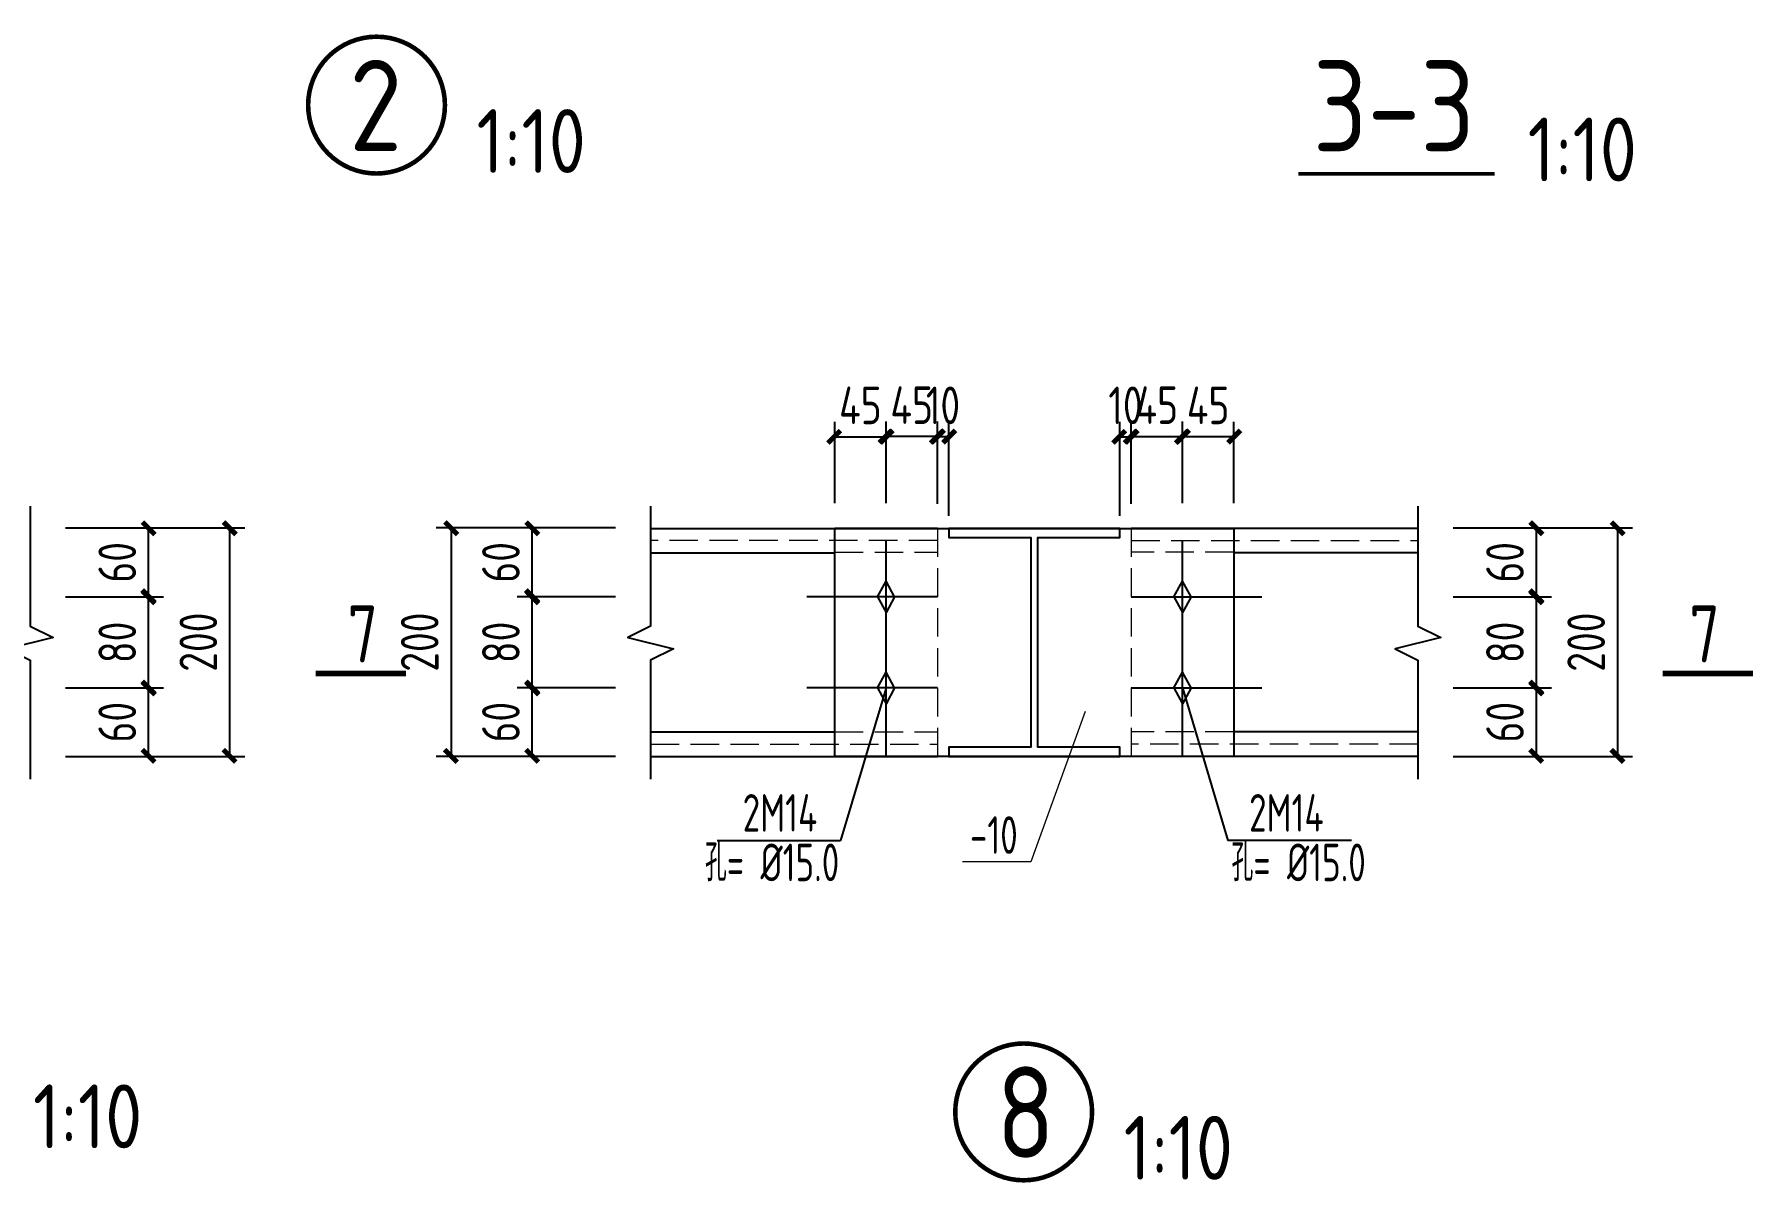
# Model space of a CAD drawing. Header units: millimetres. Extents: x 865974 to 875117, y 41124 to 44891.
# Drawn here: x 869088.4 to 869239.4, y 41331.6 to 41432.3 of the extents above; entities that cross this region are included whole.
import ezdxf

# ---------------------------------------------------------------- set-up
doc = ezdxf.new("R2010")
doc.units = ezdxf.units.MM
doc.header["$LTSCALE"] = 1000
doc.header["$MEASUREMENT"] = 0
doc.linetypes.add('DASH', pattern=[0.35, 0.25, -0.1])
doc.linetypes.add('DOTE', pattern=[2.42, 2, -0.2, 0.02, -0.2])
for name, color, linetype, lineweight in [('1', 4, 'Continuous', 70), ('LZ', 64, 'Continuous', 9), ('数字', 3, 'Continuous', 9)]:
    doc.layers.add(name, color=color, linetype=linetype, lineweight=lineweight)
for name, color, linetype in [('AXIS', 3, 'Continuous'), ('D1', 112, 'Continuous'), ('D2', 6, 'Continuous'), ('DIM', 7, 'Continuous'), ('DOTE', 1, 'DOTE'), ('M_Prof', 2, 'Continuous'), ('M_Thin', 7, 'Continuous'), ('PUB_DIM', 3, 'Continuous'), ('文字', 7, 'Continuous'), ('标注', 7, 'Continuous'), ('桩', 6, 'Continuous')]:
    doc.layers.add(name, color=color, linetype=linetype)
doc.styles.add('GBHZ', font='gbenor.shx', dxfattribs={"width": 0.9, "bigfont": 'gbcbig.shx'})
doc.dimstyles.new('Y10(110)', dxfattribs={"dimscale": 1.1, "dimtxt": 3, "dimasz": 0.01, "dimexe": 1.2, "dimexo": 1, "dimgap": 1, "dimtad": 1, "dimdec": 0, "dimlfac": 10, "dimzin": 0, "dimdsep": 46, "dimtxsty": 'GBHZ', "dimblk1": 'DX', "dimblk2": 'DX', "dimsah": 1, "dimcen": 0.09, "dimdle": 1, "dimadec": 0, "dimazin": 0, "dimtfac": 1, "dimtdec": 0, "dimtix": 1, "dimtmove": 2, "dimatfit": 3, "dimldrblk": 'DX', "dimfxl": 0, "dimtolj": 1, "dimtzin": 0, "dimarcsym": 0})

# ---------------------------------------------------------------- blocks, each defined once
blk = doc.blocks.new('DX')
at = {"color": 0, "linetype": 'ByBlock', "const_width": 40}
blk.add_lwpolyline([(-54, -51), (46, 49)], dxfattribs=at)
blk = doc.blocks.new('*D407')
at = {"layer": 'Defpoints', "color": 0, "linetype": 'ByBlock', "transparency": 16777216}
for p in [(869090.04, 41389.07), (869090.04, 41369.02), (869105.54, 41369.02)]:
    blk.add_point(p, dxfattribs=at)
at = {"layer": 'DIM', "color": 0, "linetype": 'ByBlock', "lineweight": -2, "transparency": 16777216}
for p, q in [((869091.14, 41389.07), (869106.86, 41389.07)), ((869105.54, 41389.05), (869105.54, 41369.03)), ((869091.14, 41369.02), (869106.86, 41369.02))]:
    blk.add_line(p, q, dxfattribs=at)
at = {"layer": 'DIM', "color": 0, "linetype": 'ByBlock', "lineweight": -2, "transparency": 16777216, "xscale": 0.011, "yscale": 0.011, "zscale": 0.011}
for p, rotation in [((869105.54, 41389.07), 90), ((869105.54, 41369.02), 270)]:
    blk.add_blockref('DX', p, dxfattribs=dict(at, rotation=rotation))
at = {"layer": 'DIM', "color": 0, "linetype": 'ByBlock', "transparency": 16777216, "insert": (869102.79, 41379.04), "char_height": 3.3, "attachment_point": 5, "rotation": 90, "style": 'GBHZ'}
blk.add_mtext('\\A1;200', dxfattribs=at)
blk = doc.blocks.new('*D411')
at = {"layer": 'Defpoints', "color": 0, "linetype": 'ByBlock', "transparency": 16777216}
for p in [(869090.04, 41375.02), (869098.43, 41375.02), (869090.04, 41369.02)]:
    blk.add_point(p, dxfattribs=at)
at = {"layer": 'DIM', "color": 0, "linetype": 'ByBlock', "lineweight": -2, "transparency": 16777216}
for p, q in [((869091.14, 41375.02), (869099.75, 41375.02)), ((869098.43, 41369.03), (869098.43, 41375.01)), ((869091.14, 41369.02), (869099.75, 41369.02))]:
    blk.add_line(p, q, dxfattribs=at)
at = {"layer": 'DIM', "color": 0, "linetype": 'ByBlock', "lineweight": -2, "transparency": 16777216, "xscale": 0.011, "yscale": 0.011, "zscale": 0.011}
for p, rotation in [((869098.43, 41375.02), 90), ((869098.43, 41369.02), 270)]:
    blk.add_blockref('DX', p, dxfattribs=dict(at, rotation=rotation))
at = {"layer": 'DIM', "color": 0, "linetype": 'ByBlock', "transparency": 16777216, "insert": (869095.68, 41372.02), "char_height": 3.3, "attachment_point": 5, "rotation": 90, "style": 'GBHZ'}
blk.add_mtext('\\A1;60', dxfattribs=at)
blk = doc.blocks.new('*D412')
at = {"layer": 'Defpoints', "color": 0, "linetype": 'ByBlock', "transparency": 16777216}
for p in [(869090.04, 41383.02), (869098.43, 41383.02), (869090.04, 41375.02)]:
    blk.add_point(p, dxfattribs=at)
at = {"layer": 'DIM', "color": 0, "linetype": 'ByBlock', "lineweight": -2, "transparency": 16777216}
for p, q in [((869091.14, 41383.02), (869099.75, 41383.02)), ((869098.43, 41375.03), (869098.43, 41383.01)), ((869091.14, 41375.02), (869099.75, 41375.02))]:
    blk.add_line(p, q, dxfattribs=at)
at = {"layer": 'DIM', "color": 0, "linetype": 'ByBlock', "lineweight": -2, "transparency": 16777216, "xscale": 0.011, "yscale": 0.011, "zscale": 0.011}
for p, rotation in [((869098.43, 41383.02), 90), ((869098.43, 41375.02), 270)]:
    blk.add_blockref('DX', p, dxfattribs=dict(at, rotation=rotation))
at = {"layer": 'DIM', "color": 0, "linetype": 'ByBlock', "transparency": 16777216, "insert": (869095.68, 41379.02), "char_height": 3.3, "attachment_point": 5, "rotation": 90, "style": 'GBHZ'}
blk.add_mtext('\\A1;80', dxfattribs=at)
blk = doc.blocks.new('*D413')
at = {"layer": 'Defpoints', "color": 0, "linetype": 'ByBlock', "transparency": 16777216}
for p in [(869090.04, 41389.07), (869098.43, 41389.07), (869090.04, 41383.02)]:
    blk.add_point(p, dxfattribs=at)
at = {"layer": 'DIM', "color": 0, "linetype": 'ByBlock', "lineweight": -2, "transparency": 16777216}
for p, q in [((869091.14, 41389.07), (869099.75, 41389.07)), ((869098.43, 41383.03), (869098.43, 41389.05)), ((869091.14, 41383.02), (869099.75, 41383.02))]:
    blk.add_line(p, q, dxfattribs=at)
at = {"layer": 'DIM', "color": 0, "linetype": 'ByBlock', "lineweight": -2, "transparency": 16777216, "xscale": 0.011, "yscale": 0.011, "zscale": 0.011}
for p, rotation in [((869098.43, 41389.07), 90), ((869098.43, 41383.02), 270)]:
    blk.add_blockref('DX', p, dxfattribs=dict(at, rotation=rotation))
at = {"layer": 'DIM', "color": 0, "linetype": 'ByBlock', "transparency": 16777216, "insert": (869095.68, 41386.04), "char_height": 3.3, "attachment_point": 5, "rotation": 90, "style": 'GBHZ'}
blk.add_mtext('\\A1;60', dxfattribs=at)
blk = doc.blocks.new('*D420')
at = {"layer": 'Defpoints', "color": 0, "linetype": 'ByBlock', "transparency": 16777216}
for p in [(869211.76, 41389.07), (869211.76, 41369.02), (869227.27, 41369.02)]:
    blk.add_point(p, dxfattribs=at)
at = {"layer": 'DIM', "color": 0, "linetype": 'ByBlock', "lineweight": -2, "transparency": 16777216}
for p, q in [((869212.86, 41389.07), (869228.59, 41389.07)), ((869227.27, 41389.05), (869227.27, 41369.03)), ((869212.86, 41369.02), (869228.59, 41369.02))]:
    blk.add_line(p, q, dxfattribs=at)
at = {"layer": 'DIM', "color": 0, "linetype": 'ByBlock', "lineweight": -2, "transparency": 16777216, "xscale": 0.011, "yscale": 0.011, "zscale": 0.011}
for p, rotation in [((869227.27, 41389.07), 90), ((869227.27, 41369.02), 270)]:
    blk.add_blockref('DX', p, dxfattribs=dict(at, rotation=rotation))
at = {"layer": 'DIM', "color": 0, "linetype": 'ByBlock', "transparency": 16777216, "insert": (869224.52, 41379.04), "char_height": 3.3, "attachment_point": 5, "rotation": 90, "style": 'GBHZ'}
blk.add_mtext('\\A1;200', dxfattribs=at)
blk = doc.blocks.new('*D421')
at = {"layer": 'Defpoints', "color": 0, "linetype": 'ByBlock', "transparency": 16777216}
for p in [(869189.11, 41397.06), (869189.11, 41390.12), (869193.61, 41390.12)]:
    blk.add_point(p, dxfattribs=at)
at = {"layer": 'DIM', "color": 0, "linetype": 'ByBlock', "lineweight": -2, "transparency": 16777216}
for p, q in [((869189.1, 41397.06), (869189.09, 41397.06)), ((869189.11, 41391.22), (869189.11, 41398.38)), ((869193.61, 41397.06), (869189.11, 41397.06)), ((869193.61, 41391.22), (869193.61, 41398.38)), ((869193.63, 41397.06), (869193.64, 41397.06))]:
    blk.add_line(p, q, dxfattribs=at)
at = {"layer": 'DIM', "color": 0, "linetype": 'ByBlock', "lineweight": -2, "transparency": 16777216, "xscale": 0.011, "yscale": 0.011, "zscale": 0.011}
blk.add_blockref('DX', (869189.11, 41397.06), dxfattribs=at)
at = {"layer": 'DIM', "color": 0, "linetype": 'ByBlock', "lineweight": -2, "transparency": 16777216, "xscale": 0.011, "yscale": 0.011, "zscale": 0.011, "rotation": 180}
blk.add_blockref('DX', (869193.61, 41397.06), dxfattribs=at)
at = {"layer": 'DIM', "color": 0, "linetype": 'ByBlock', "transparency": 16777216, "insert": (869191.36, 41399.81), "char_height": 3.3, "attachment_point": 5, "style": 'GBHZ'}
blk.add_mtext('\\A1;45', dxfattribs=at)
blk = doc.blocks.new('*D422')
at = {"layer": 'Defpoints', "color": 0, "linetype": 'ByBlock', "transparency": 16777216}
for p in [(869184.61, 41397.06), (869184.61, 41390.07), (869183.61, 41389.02)]:
    blk.add_point(p, dxfattribs=at)
at = {"layer": 'DIM', "color": 0, "linetype": 'ByBlock', "lineweight": -2, "transparency": 16777216}
for p, q in [((869183.6, 41397.06), (869183.59, 41397.06)), ((869183.61, 41390.12), (869183.61, 41398.38)), ((869183.61, 41397.06), (869184.61, 41397.06)), ((869184.61, 41391.17), (869184.61, 41398.38)), ((869184.63, 41397.06), (869184.64, 41397.06))]:
    blk.add_line(p, q, dxfattribs=at)
at = {"layer": 'DIM', "color": 0, "linetype": 'ByBlock', "lineweight": -2, "transparency": 16777216, "xscale": 0.011, "yscale": 0.011, "zscale": 0.011}
blk.add_blockref('DX', (869183.61, 41397.06), dxfattribs=at)
at = {"layer": 'DIM', "color": 0, "linetype": 'ByBlock', "lineweight": -2, "transparency": 16777216, "xscale": 0.011, "yscale": 0.011, "zscale": 0.011, "rotation": 180}
blk.add_blockref('DX', (869184.61, 41397.06), dxfattribs=at)
at = {"layer": 'DIM', "color": 0, "linetype": 'ByBlock', "transparency": 16777216, "insert": (869184.11, 41399.81), "char_height": 3.3, "attachment_point": 5, "style": 'GBHZ'}
blk.add_mtext('\\A1;10', dxfattribs=at)
blk = doc.blocks.new('*D423')
at = {"layer": 'Defpoints', "color": 0, "linetype": 'ByBlock', "transparency": 16777216}
for p in [(869189.11, 41397.08), (869184.61, 41390.07), (869189.11, 41390.13)]:
    blk.add_point(p, dxfattribs=at)
at = {"layer": 'DIM', "color": 0, "linetype": 'ByBlock', "lineweight": -2, "transparency": 16777216}
for p, q in [((869184.6, 41397.08), (869184.59, 41397.08)), ((869184.61, 41391.17), (869184.61, 41398.4)), ((869184.61, 41397.08), (869189.11, 41397.08)), ((869189.11, 41391.23), (869189.11, 41398.4)), ((869189.13, 41397.08), (869189.14, 41397.08))]:
    blk.add_line(p, q, dxfattribs=at)
at = {"layer": 'DIM', "color": 0, "linetype": 'ByBlock', "lineweight": -2, "transparency": 16777216, "xscale": 0.011, "yscale": 0.011, "zscale": 0.011}
blk.add_blockref('DX', (869184.61, 41397.08), dxfattribs=at)
at = {"layer": 'DIM', "color": 0, "linetype": 'ByBlock', "lineweight": -2, "transparency": 16777216, "xscale": 0.011, "yscale": 0.011, "zscale": 0.011, "rotation": 180}
blk.add_blockref('DX', (869189.11, 41397.08), dxfattribs=at)
at = {"layer": 'DIM', "color": 0, "linetype": 'ByBlock', "transparency": 16777216, "insert": (869186.86, 41399.83), "char_height": 3.3, "attachment_point": 5, "style": 'GBHZ'}
blk.add_mtext('\\A1;45', dxfattribs=at)
blk = doc.blocks.new('*D424')
at = {"layer": 'Defpoints', "color": 0, "linetype": 'ByBlock', "transparency": 16777216}
for p in [(869211.76, 41375.02), (869220.15, 41375.02), (869211.76, 41369.02)]:
    blk.add_point(p, dxfattribs=at)
at = {"layer": 'DIM', "color": 0, "linetype": 'ByBlock', "lineweight": -2, "transparency": 16777216}
for p, q in [((869212.86, 41375.02), (869221.47, 41375.02)), ((869220.15, 41369.03), (869220.15, 41375.01)), ((869212.86, 41369.02), (869221.47, 41369.02))]:
    blk.add_line(p, q, dxfattribs=at)
at = {"layer": 'DIM', "color": 0, "linetype": 'ByBlock', "lineweight": -2, "transparency": 16777216, "xscale": 0.011, "yscale": 0.011, "zscale": 0.011}
for p, rotation in [((869220.15, 41375.02), 90), ((869220.15, 41369.02), 270)]:
    blk.add_blockref('DX', p, dxfattribs=dict(at, rotation=rotation))
at = {"layer": 'DIM', "color": 0, "linetype": 'ByBlock', "transparency": 16777216, "insert": (869217.4, 41372.02), "char_height": 3.3, "attachment_point": 5, "rotation": 90, "style": 'GBHZ'}
blk.add_mtext('\\A1;60', dxfattribs=at)
blk = doc.blocks.new('*D425')
at = {"layer": 'Defpoints', "color": 0, "linetype": 'ByBlock', "transparency": 16777216}
for p in [(869211.76, 41383.02), (869220.15, 41383.02), (869211.76, 41375.02)]:
    blk.add_point(p, dxfattribs=at)
at = {"layer": 'DIM', "color": 0, "linetype": 'ByBlock', "lineweight": -2, "transparency": 16777216}
for p, q in [((869212.86, 41383.02), (869221.47, 41383.02)), ((869220.15, 41375.03), (869220.15, 41383.01)), ((869212.86, 41375.02), (869221.47, 41375.02))]:
    blk.add_line(p, q, dxfattribs=at)
at = {"layer": 'DIM', "color": 0, "linetype": 'ByBlock', "lineweight": -2, "transparency": 16777216, "xscale": 0.011, "yscale": 0.011, "zscale": 0.011}
for p, rotation in [((869220.15, 41383.02), 90), ((869220.15, 41375.02), 270)]:
    blk.add_blockref('DX', p, dxfattribs=dict(at, rotation=rotation))
at = {"layer": 'DIM', "color": 0, "linetype": 'ByBlock', "transparency": 16777216, "insert": (869217.4, 41379.02), "char_height": 3.3, "attachment_point": 5, "rotation": 90, "style": 'GBHZ'}
blk.add_mtext('\\A1;80', dxfattribs=at)
blk = doc.blocks.new('*D426')
at = {"layer": 'Defpoints', "color": 0, "linetype": 'ByBlock', "transparency": 16777216}
for p in [(869211.76, 41389.07), (869220.15, 41389.07), (869211.76, 41383.02)]:
    blk.add_point(p, dxfattribs=at)
at = {"layer": 'DIM', "color": 0, "linetype": 'ByBlock', "lineweight": -2, "transparency": 16777216}
for p, q in [((869212.86, 41389.07), (869221.47, 41389.07)), ((869220.15, 41383.03), (869220.15, 41389.05)), ((869212.86, 41383.02), (869221.47, 41383.02))]:
    blk.add_line(p, q, dxfattribs=at)
at = {"layer": 'DIM', "color": 0, "linetype": 'ByBlock', "lineweight": -2, "transparency": 16777216, "xscale": 0.011, "yscale": 0.011, "zscale": 0.011}
for p, rotation in [((869220.15, 41389.07), 90), ((869220.15, 41383.02), 270)]:
    blk.add_blockref('DX', p, dxfattribs=dict(at, rotation=rotation))
at = {"layer": 'DIM', "color": 0, "linetype": 'ByBlock', "transparency": 16777216, "insert": (869217.4, 41386.04), "char_height": 3.3, "attachment_point": 5, "rotation": 90, "style": 'GBHZ'}
blk.add_mtext('\\A1;60', dxfattribs=at)
blk = doc.blocks.new('*D435')
at = {"layer": 'Defpoints', "color": 0, "linetype": 'ByBlock', "transparency": 16777216}
for p in [(869140.47, 41389.07), (869124.96, 41369.02), (869140.47, 41369.02)]:
    blk.add_point(p, dxfattribs=at)
at = {"layer": 'DIM', "color": 0, "linetype": 'ByBlock', "lineweight": -2, "transparency": 16777216}
for p, q in [((869139.37, 41389.07), (869123.64, 41389.07)), ((869124.96, 41389.05), (869124.96, 41369.03)), ((869139.37, 41369.02), (869123.64, 41369.02))]:
    blk.add_line(p, q, dxfattribs=at)
at = {"layer": 'DIM', "color": 0, "linetype": 'ByBlock', "lineweight": -2, "transparency": 16777216, "xscale": 0.011, "yscale": 0.011, "zscale": 0.011}
for p, rotation in [((869124.96, 41389.07), 90), ((869124.96, 41369.02), 270)]:
    blk.add_blockref('DX', p, dxfattribs=dict(at, rotation=rotation))
at = {"layer": 'DIM', "color": 0, "linetype": 'ByBlock', "transparency": 16777216, "insert": (869122.21, 41379.04), "char_height": 3.3, "attachment_point": 5, "rotation": 90, "style": 'GBHZ'}
blk.add_mtext('\\A1;200', dxfattribs=at)
blk = doc.blocks.new('*D436')
at = {"layer": 'Defpoints', "color": 0, "linetype": 'ByBlock', "transparency": 16777216}
for p in [(869163.11, 41397.06), (869158.61, 41390.12), (869163.11, 41390.12)]:
    blk.add_point(p, dxfattribs=at)
at = {"layer": 'DIM', "color": 0, "linetype": 'ByBlock', "lineweight": -2, "transparency": 16777216}
for p, q in [((869158.6, 41397.06), (869158.59, 41397.06)), ((869158.61, 41391.22), (869158.61, 41398.38)), ((869158.61, 41397.06), (869163.11, 41397.06)), ((869163.11, 41391.22), (869163.11, 41398.38)), ((869163.13, 41397.06), (869163.14, 41397.06))]:
    blk.add_line(p, q, dxfattribs=at)
at = {"layer": 'DIM', "color": 0, "linetype": 'ByBlock', "lineweight": -2, "transparency": 16777216, "xscale": 0.011, "yscale": 0.011, "zscale": 0.011}
blk.add_blockref('DX', (869158.61, 41397.06), dxfattribs=at)
at = {"layer": 'DIM', "color": 0, "linetype": 'ByBlock', "lineweight": -2, "transparency": 16777216, "xscale": 0.011, "yscale": 0.011, "zscale": 0.011, "rotation": 180}
blk.add_blockref('DX', (869163.11, 41397.06), dxfattribs=at)
at = {"layer": 'DIM', "color": 0, "linetype": 'ByBlock', "transparency": 16777216, "insert": (869160.86, 41399.81), "char_height": 3.3, "attachment_point": 5, "style": 'GBHZ'}
blk.add_mtext('\\A1;45', dxfattribs=at)
blk = doc.blocks.new('*D437')
at = {"layer": 'Defpoints', "color": 0, "linetype": 'ByBlock', "transparency": 16777216}
for p in [(869167.61, 41397.06), (869167.61, 41390.07), (869168.61, 41389.02)]:
    blk.add_point(p, dxfattribs=at)
at = {"layer": 'DIM', "color": 0, "linetype": 'ByBlock', "lineweight": -2, "transparency": 16777216}
for p, q in [((869167.6, 41397.06), (869167.59, 41397.06)), ((869167.61, 41391.17), (869167.61, 41398.38)), ((869168.61, 41397.06), (869167.61, 41397.06)), ((869168.61, 41390.12), (869168.61, 41398.38)), ((869168.63, 41397.06), (869168.64, 41397.06))]:
    blk.add_line(p, q, dxfattribs=at)
at = {"layer": 'DIM', "color": 0, "linetype": 'ByBlock', "lineweight": -2, "transparency": 16777216, "xscale": 0.011, "yscale": 0.011, "zscale": 0.011}
blk.add_blockref('DX', (869167.61, 41397.06), dxfattribs=at)
at = {"layer": 'DIM', "color": 0, "linetype": 'ByBlock', "lineweight": -2, "transparency": 16777216, "xscale": 0.011, "yscale": 0.011, "zscale": 0.011, "rotation": 180}
blk.add_blockref('DX', (869168.61, 41397.06), dxfattribs=at)
at = {"layer": 'DIM', "color": 0, "linetype": 'ByBlock', "transparency": 16777216, "insert": (869168.11, 41399.81), "char_height": 3.3, "attachment_point": 5, "style": 'GBHZ'}
blk.add_mtext('\\A1;10', dxfattribs=at)
blk = doc.blocks.new('*D438')
at = {"layer": 'Defpoints', "color": 0, "linetype": 'ByBlock', "transparency": 16777216}
for p in [(869163.11, 41397.08), (869163.11, 41390.13), (869167.61, 41390.07)]:
    blk.add_point(p, dxfattribs=at)
at = {"layer": 'DIM', "color": 0, "linetype": 'ByBlock', "lineweight": -2, "transparency": 16777216}
for p, q in [((869163.1, 41397.08), (869163.09, 41397.08)), ((869163.11, 41391.23), (869163.11, 41398.4)), ((869167.61, 41397.08), (869163.11, 41397.08)), ((869167.61, 41391.17), (869167.61, 41398.4)), ((869167.63, 41397.08), (869167.64, 41397.08))]:
    blk.add_line(p, q, dxfattribs=at)
at = {"layer": 'DIM', "color": 0, "linetype": 'ByBlock', "lineweight": -2, "transparency": 16777216, "xscale": 0.011, "yscale": 0.011, "zscale": 0.011}
blk.add_blockref('DX', (869163.11, 41397.08), dxfattribs=at)
at = {"layer": 'DIM', "color": 0, "linetype": 'ByBlock', "lineweight": -2, "transparency": 16777216, "xscale": 0.011, "yscale": 0.011, "zscale": 0.011, "rotation": 180}
blk.add_blockref('DX', (869167.61, 41397.08), dxfattribs=at)
at = {"layer": 'DIM', "color": 0, "linetype": 'ByBlock', "transparency": 16777216, "insert": (869165.36, 41399.83), "char_height": 3.3, "attachment_point": 5, "style": 'GBHZ'}
blk.add_mtext('\\A1;45', dxfattribs=at)
blk = doc.blocks.new('*D439')
at = {"layer": 'Defpoints', "color": 0, "linetype": 'ByBlock', "transparency": 16777216}
for p in [(869132.08, 41375.02), (869140.47, 41375.02), (869140.47, 41369.02)]:
    blk.add_point(p, dxfattribs=at)
at = {"layer": 'DIM', "color": 0, "linetype": 'ByBlock', "lineweight": -2, "transparency": 16777216}
for p, q in [((869139.37, 41375.02), (869130.76, 41375.02)), ((869132.08, 41369.03), (869132.08, 41375.01)), ((869139.37, 41369.02), (869130.76, 41369.02))]:
    blk.add_line(p, q, dxfattribs=at)
at = {"layer": 'DIM', "color": 0, "linetype": 'ByBlock', "lineweight": -2, "transparency": 16777216, "xscale": 0.011, "yscale": 0.011, "zscale": 0.011}
for p, rotation in [((869132.08, 41375.02), 90), ((869132.08, 41369.02), 270)]:
    blk.add_blockref('DX', p, dxfattribs=dict(at, rotation=rotation))
at = {"layer": 'DIM', "color": 0, "linetype": 'ByBlock', "transparency": 16777216, "insert": (869129.33, 41372.02), "char_height": 3.3, "attachment_point": 5, "rotation": 90, "style": 'GBHZ'}
blk.add_mtext('\\A1;60', dxfattribs=at)
blk = doc.blocks.new('*D440')
at = {"layer": 'Defpoints', "color": 0, "linetype": 'ByBlock', "transparency": 16777216}
for p in [(869132.08, 41383.02), (869140.47, 41383.02), (869140.47, 41375.02)]:
    blk.add_point(p, dxfattribs=at)
at = {"layer": 'DIM', "color": 0, "linetype": 'ByBlock', "lineweight": -2, "transparency": 16777216}
for p, q in [((869139.37, 41383.02), (869130.76, 41383.02)), ((869132.08, 41375.03), (869132.08, 41383.01)), ((869139.37, 41375.02), (869130.76, 41375.02))]:
    blk.add_line(p, q, dxfattribs=at)
at = {"layer": 'DIM', "color": 0, "linetype": 'ByBlock', "lineweight": -2, "transparency": 16777216, "xscale": 0.011, "yscale": 0.011, "zscale": 0.011}
for p, rotation in [((869132.08, 41383.02), 90), ((869132.08, 41375.02), 270)]:
    blk.add_blockref('DX', p, dxfattribs=dict(at, rotation=rotation))
at = {"layer": 'DIM', "color": 0, "linetype": 'ByBlock', "transparency": 16777216, "insert": (869129.33, 41379.02), "char_height": 3.3, "attachment_point": 5, "rotation": 90, "style": 'GBHZ'}
blk.add_mtext('\\A1;80', dxfattribs=at)
blk = doc.blocks.new('*D441')
at = {"layer": 'Defpoints', "color": 0, "linetype": 'ByBlock', "transparency": 16777216}
for p in [(869132.08, 41389.07), (869140.47, 41389.07), (869140.47, 41383.02)]:
    blk.add_point(p, dxfattribs=at)
at = {"layer": 'DIM', "color": 0, "linetype": 'ByBlock', "lineweight": -2, "transparency": 16777216}
for p, q in [((869139.37, 41389.07), (869130.76, 41389.07)), ((869132.08, 41383.03), (869132.08, 41389.05)), ((869139.37, 41383.02), (869130.76, 41383.02))]:
    blk.add_line(p, q, dxfattribs=at)
at = {"layer": 'DIM', "color": 0, "linetype": 'ByBlock', "lineweight": -2, "transparency": 16777216, "xscale": 0.011, "yscale": 0.011, "zscale": 0.011}
for p, rotation in [((869132.08, 41389.07), 90), ((869132.08, 41383.02), 270)]:
    blk.add_blockref('DX', p, dxfattribs=dict(at, rotation=rotation))
at = {"layer": 'DIM', "color": 0, "linetype": 'ByBlock', "transparency": 16777216, "insert": (869129.33, 41386.04), "char_height": 3.3, "attachment_point": 5, "rotation": 90, "style": 'GBHZ'}
blk.add_mtext('\\A1;60', dxfattribs=at)

msp = doc.modelspace()

# ---------------------------------------------------------------- linework, layer by layer
at = {"linetype": 'ByBlock', "ltscale": 0.5, "const_width": 0.4}
for points in [[(869112.422, 41426.149, 1), (869124.422, 41426.149, 1)], [(869169.182, 41337.835, 1), (869181.182, 41337.835, 1)]]:
    msp.add_lwpolyline(points, format="xyb", close=True, dxfattribs=at)
at = {"layer": '1', "const_width": 0.48}
for points in [[(869121.013, 41376.291), (869113.091, 41376.291)], [(869231.216, 41376.291), (869239.138, 41376.291)]]:
    msp.add_lwpolyline(points, dxfattribs=at)
at = {"layer": 'D1', "color": 251}
for p, q in [((869163.114, 41375.019), (869159.129, 41361.648)), ((869189.114, 41375.019), (869193.1, 41361.648)), ((869148.306, 41361.648), (869159.129, 41361.648)), ((869203.923, 41361.648), (869193.1, 41361.648))]:
    msp.add_line(p, q, dxfattribs=at)
at = {"layer": 'D2'}
for p, q in [((869142.461, 41389.022), (869167.614, 41389.022)), ((869167.614, 41389.022), (869158.614, 41389.022)), ((869176.116, 41389.022), (869183.614, 41389.022)), ((869184.614, 41389.022), (869193.614, 41389.022)), ((869209.768, 41389.022), (869184.614, 41389.022)), ((869142.461, 41386.881), (869158.614, 41386.881)), ((869209.768, 41386.881), (869193.614, 41386.881)), ((869142.461, 41371.163), (869158.614, 41371.163)), ((869209.768, 41371.163), (869193.614, 41371.163)), ((869142.461, 41369.022), (869167.614, 41369.022)), ((869209.768, 41369.022), (869184.614, 41369.022))]:
    msp.add_line(p, q, dxfattribs=at)
at = {"layer": 'DOTE', "linetype": 'DOTE', "ltscale": 0.01}
for p, q in [((869163.114, 41369.022), (869163.114, 41387.951)), ((869189.114, 41369.022), (869189.114, 41387.951)), ((869167.614, 41383.022), (869156.163, 41383.022)), ((869184.614, 41383.022), (869196.066, 41383.022)), ((869167.614, 41375.019), (869156.163, 41375.019)), ((869184.614, 41375.019), (869196.066, 41375.019))]:
    msp.add_line(p, q, dxfattribs=at)
at = {"layer": 'LZ', "color": 251, "linetype": 'DASH', "ltscale": 0.01}
for p, q in [((869167.614, 41387.951), (869142.461, 41387.951)), ((869167.614, 41389.022), (869167.614, 41369.022)), ((869184.614, 41389.022), (869184.614, 41369.022)), ((869184.614, 41387.951), (869209.768, 41387.951)), ((869158.614, 41386.924), (869167.614, 41386.924)), ((869193.614, 41386.924), (869184.614, 41386.924)), ((869142.461, 41370.093), (869167.614, 41370.093)), ((869158.614, 41371.163), (869167.614, 41371.163)), ((869193.614, 41371.163), (869184.614, 41371.163)), ((869209.768, 41370.093), (869184.614, 41370.093))]:
    msp.add_line(p, q, dxfattribs=at)
at = {"layer": 'M_Prof'}
msp.add_lwpolyline([(869168.614, 41369.022), (869183.614, 41369.022), (869183.614, 41369.822), (869176.414, 41369.822), (869176.414, 41388.222), (869183.614, 41388.222), (869183.614, 41389.022), (869168.614, 41389.022), (869168.614, 41388.222), (869175.814, 41388.222), (869175.814, 41369.822), (869168.614, 41369.822)], close=True, dxfattribs=at)
at = {"layer": 'M_Thin', "color": 7}
for points in [[(869088.045, 41390.976), (869088.045, 41380.446), (869090.045, 41379.446), (869086.045, 41378.446), (869088.045, 41377.446), (869088.045, 41367.022)], [(869142.461, 41390.976), (869142.461, 41380.446), (869140.461, 41379.446), (869144.461, 41378.446), (869142.461, 41377.446), (869142.461, 41367.022)], [(869209.768, 41390.976), (869209.768, 41380.446), (869211.768, 41379.446), (869207.768, 41378.446), (869209.768, 41377.446), (869209.768, 41367.022)]]:
    msp.add_lwpolyline(points, dxfattribs=at)
at = {"layer": '数字'}
for p, q in [((869180.574, 41372.966), (869175.821, 41359.781)), ((869175.821, 41359.781), (869169.805, 41359.781))]:
    msp.add_line(p, q, dxfattribs=at)
at = {"layer": '文字', "color": 6, "const_width": 0.32, "elevation": 5}
msp.add_lwpolyline([(869199.287, 41420.127), (869216.502, 41420.127)], dxfattribs=at)
at = {"layer": '标注'}
msp.add_lwpolyline([(869158.614, 41389.022), (869193.614, 41389.022), (869193.614, 41369.022), (869158.614, 41369.022)], close=True, dxfattribs=at)
at = {"layer": '桩'}
for p, q in [((869162.366, 41383.022), (869163.114, 41384.403)), ((869163.863, 41383.022), (869163.114, 41384.403)), ((869188.366, 41383.022), (869189.114, 41384.403)), ((869189.863, 41383.022), (869189.114, 41384.403)), ((869162.366, 41383.022), (869163.114, 41381.641)), ((869163.863, 41383.022), (869163.114, 41381.641)), ((869188.366, 41383.022), (869189.114, 41381.641)), ((869189.863, 41383.022), (869189.114, 41381.641)), ((869162.366, 41375.019), (869163.114, 41376.4)), ((869163.863, 41375.019), (869163.114, 41376.4)), ((869188.366, 41375.019), (869189.114, 41376.4)), ((869189.863, 41375.019), (869189.114, 41376.4)), ((869162.366, 41375.019), (869163.114, 41373.638)), ((869163.863, 41375.019), (869163.114, 41373.638)), ((869188.366, 41375.019), (869189.114, 41373.638)), ((869189.863, 41375.019), (869189.114, 41373.638))]:
    msp.add_line(p, q, dxfattribs=at)

# ---------------------------------------------------------------- texts
at = {"layer": 'AXIS', "style": 'GBHZ', "width": 0.8}
for s, p in [('2M14', (869150.532, 41362.414)), ('2M14', (869194.951, 41362.414)), ('-10', (869170.467, 41360.471)), ('孔= %%C15.0', (869147.236, 41358.07)), ('孔= %%C15.0', (869193.419, 41358.07))]:
    msp.add_text(s, height=3.3, dxfattribs=at).set_placement(p)
at = {"layer": 'PUB_DIM', "style": 'GBHZ', "width": 0.9}
for p in [(869115.869, 41377.266), (869233.56, 41377.266)]:
    msp.add_text('7', height=5, dxfattribs=at).set_placement(p)
at = {"layer": '文字', "color": 6, "style": 'GBHZ'}
for s, height, p in [('2', 8, (869116.027, 41422.116)), ('3-3', 8, (869200.538, 41422.078, 5)), ('1:10', 5.6, (869127.189, 41420.197, -0.009)), ('1:10', 5.6, (869219.381, 41419.457, 5)), ('8', 8, (869172.787, 41333.801)), ('1:10', 5.6, (869088.285, 41334.644, -5)), ('1:10', 5.6, (869183.949, 41331.883, -0.009))]:
    msp.add_text(s, height=height, dxfattribs=at).set_placement(p)

# ---------------------------------------------------------------- dimensions: what is measured, and where the dimension line sits
at = {"layer": 'DIM', "color": 6, "linetype": 'ByBlock'}
for base, p1, p2, picture, middle in [((869163.114, 41397.065), (869158.614, 41390.118), (869163.114, 41390.118), '*D436', (869160.864, 41399.815)), ((869184.614, 41397.065), (869183.614, 41389.022), (869184.614, 41390.068), '*D422', (869184.114, 41399.815)), ((869189.114, 41397.079), (869184.614, 41390.068), (869189.114, 41390.132), '*D423', (869186.864, 41399.829))]:
    dim = msp.add_linear_dim(base=base, p1=p1, p2=p2, dimstyle='Y10(110)', override={"dimtxsty": 'GBHZ'}, dxfattribs=at)
    dim.commit()
    dim.dimension.update_dxf_attribs({"geometry": picture, "text_midpoint": middle})
for base, p1, p2, angle, picture, middle in [((869163.114, 41397.079), (869167.614, 41390.068), (869163.114, 41390.132), 180, '*D438', (869165.364, 41399.829)), ((869167.614, 41397.065), (869168.614, 41389.022), (869167.614, 41390.068), 180, '*D437', (869168.114, 41399.815)), ((869189.114, 41397.065), (869193.614, 41390.118), (869189.114, 41390.118), 180, '*D421', (869191.364, 41399.815)), ((869105.545, 41369.022), (869090.038, 41389.065), (869090.038, 41369.022), 90, '*D407', (869102.795, 41379.044)), ((869098.427, 41389.065), (869090.038, 41383.022), (869090.038, 41389.065), 90, '*D413', (869095.677, 41386.044)), ((869124.961, 41369.022), (869140.468, 41389.065), (869140.468, 41369.022), 90, '*D435', (869122.211, 41379.044)), ((869132.08, 41389.065), (869140.468, 41383.022), (869140.468, 41389.065), 90, '*D441', (869129.33, 41386.044)), ((869227.267, 41369.022), (869211.76, 41389.065), (869211.76, 41369.022), 90, '*D420', (869224.517, 41379.044)), ((869220.149, 41389.065), (869211.76, 41383.022), (869211.76, 41389.065), 90, '*D426', (869217.399, 41386.044)), ((869098.427, 41383.022), (869090.038, 41375.019), (869090.038, 41383.022), 90, '*D412', (869095.677, 41379.021)), ((869132.08, 41383.022), (869140.468, 41375.019), (869140.468, 41383.022), 90, '*D440', (869129.33, 41379.021)), ((869220.149, 41383.022), (869211.76, 41375.019), (869211.76, 41383.022), 90, '*D425', (869217.399, 41379.021)), ((869098.427, 41375.019), (869090.038, 41369.022), (869090.038, 41375.019), 90, '*D411', (869095.677, 41372.021)), ((869132.08, 41375.019), (869140.468, 41369.022), (869140.468, 41375.019), 90, '*D439', (869129.33, 41372.021)), ((869220.149, 41375.019), (869211.76, 41369.022), (869211.76, 41375.019), 90, '*D424', (869217.399, 41372.021))]:
    dim = msp.add_linear_dim(base=base, p1=p1, p2=p2, angle=angle, dimstyle='Y10(110)', override={"dimtxsty": 'GBHZ'}, dxfattribs=at)
    dim.commit()
    dim.dimension.update_dxf_attribs({"geometry": picture, "text_midpoint": middle})

doc.saveas('drawing.dxf')
